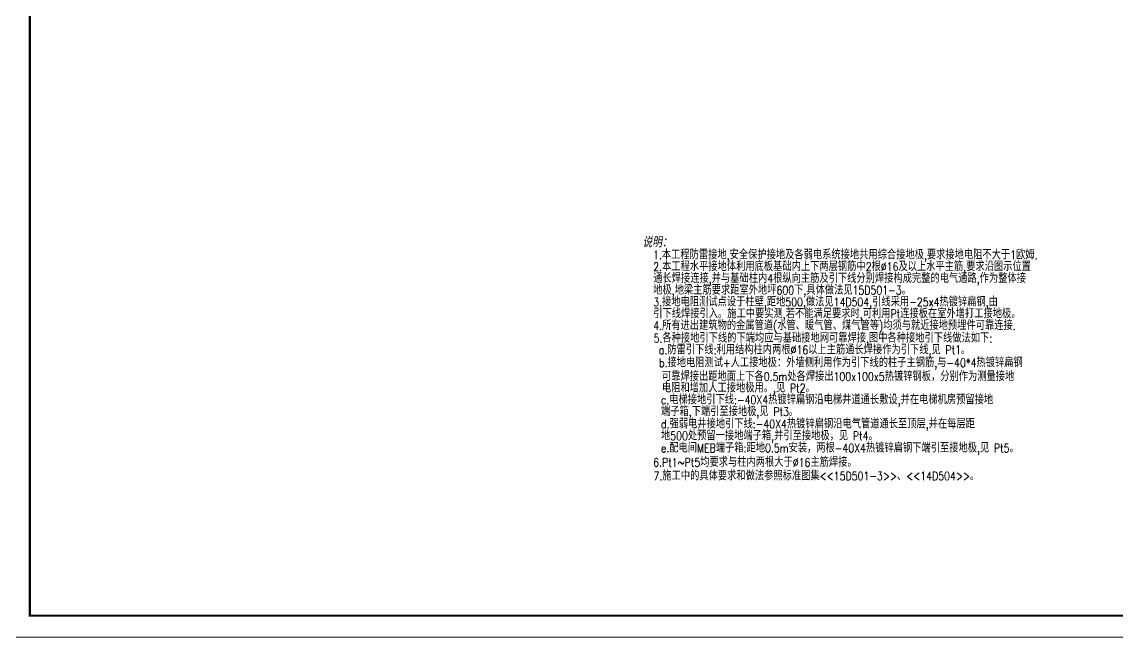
# Model space of a CAD drawing. Extents: x 2803505 to 5851001, y -1372902 to 24339.
# Drawn here: x 3328393 to 3379512, y -808054 to -779351 of the extents above; entities that cross this region are included whole.
import ezdxf

# ---------------------------------------------------------------- set-up
doc = ezdxf.new("R2010")
doc.units = 0
doc.header["$LTSCALE"] = 1000
doc.header["$MEASUREMENT"] = 0
doc.layers.add('!!DIM-照明', color=7, linetype='CONTINUOUS')
doc.layers.add('DIM-照明', color=7, linetype='CONTINUOUS')
doc.layers.add('图框', color=147, linetype='CONTINUOUS', lineweight=20)
doc.styles.add('_TEL_DIM', font='SIMPLEX', dxfattribs={"width": 0.8, "height": 3.5, "bigfont": 'HZTXT'})
doc.styles.add('HZTXT', font='gbeitc.shx', dxfattribs={"width": 0.8, "height": 400, "bigfont": 'hztxt.shx'})

msp = doc.modelspace()

# ---------------------------------------------------------------- linework, layer by layer
at = {"layer": '图框'}
msp.add_lwpolyline([(3326259.7, -748653.6), (3410359.7, -748653.6), (3410359.7, -808053.6), (3326259.7, -808053.6)], close=True, dxfattribs=at)
at = {"layer": '图框', "const_width": 100}
msp.add_lwpolyline([(3409359.7, -807053.6), (3409359.7, -749653.6), (3328759.7, -749653.6), (3328759.7, -807053.6)], close=True, dxfattribs=at)

# ---------------------------------------------------------------- texts
at = {"layer": '!!DIM-照明', "style": '_TEL_DIM', "width": 0.8}
for s, p in [('1.本工程防雷接地,安全保护接地及各弱电系统接地共用综合接地极,要求接地电阻不大于1欧姆.', (3357852.2, -790423.1)), ('2.本工程水平接地体利用底板基础内上下两层钢筋中2根%%C16及以上水平主筋,要求沿图示位置', (3357861.4, -790972.7)), ('通长焊接连接,并与基础柱内4根纵向主筋及引下线分别焊接构成完整的电气通路,作为整体接', (3357861.4, -791522.2)), ('地极,地梁主筋要求距室外地坪600下,具体做法见15D501-3。', (3357861.4, -792071.8)), ('3.接地电阻测试点设于柱壁,距地500,做法见14D504,引线采用-25x4热镀锌扁钢,由', (3357861.4, -792621.4)), ('引下线焊接引入。施工中要实测,若不能满足要求时,可利用Pt连接板在室外增打工接地极。', (3357861.4, -793171)), ('4.所有进出建筑物的金属管道(水管、暖气管、煤气管等)均须与就近接地预埋件可靠连接.', (3357861.4, -793720.6)), ('5.各种接地引下线的下端均应与基础接地网可靠焊接,图中各种接地引下线做法如下:', (3357877, -794306.6)), ('a.防雷引下线:利用结构柱内两根%%C16以上主筋通长焊接作为引下线,见 Pt1。', (3358120.3, -794856.2)), ('b.接地电阻测试+人工接地极：外墙侧利用作为引下线的柱子主钢筋,与-40*4热镀锌扁钢', (3358128.6, -795454.7)), ('可靠焊接出距地面上下各0.5m处各焊接出100x100x5热镀锌钢板，分别作为测量接地', (3358269.1, -796101.2)), ('电阻和增加人工接地极用。,见 Pt2。', (3358269.1, -796634.2)), ('c.电梯接地引下线:-40X4热镀锌扁钢沿电梯井道通长敷设,并在电梯机房预留接地', (3358223.1, -797185.3)), ('端子箱,下端引至接地极,见 Pt3。', (3358223.1, -797737.5)), ('d.强弱电井接地引下线:-40X4热镀锌扁钢沿电气管道通长至顶层,并在每层距', (3358223.4, -798313.4)), ('地500处预留一接地端子箱,并引至接地极，见 Pt4。', (3358223.4, -798865.6)), ('e.配电间MEB端子箱:距地0.5m安装，两根-40X4热镀锌扁钢下端引至接地极,见 Pt5。', (3358223.4, -799435.9)), ('6.Pt1~Pt5均要求与柱内两根大于%%C16主筋焊接。', (3357859.9, -800103.4)), ('7.施工中的具体要求和做法参照标准图集<<15D501-3>>、<<14D504>>。', (3357873.6, -800737.2))]:
    msp.add_text(s, height=400, dxfattribs=at).set_placement(p)
at = {"layer": 'DIM-照明', "color": 7, "ltscale": 0.8, "style": 'HZTXT', "width": 0.7}
msp.add_text('说明：', height=500, dxfattribs=at).set_placement((3357354.2, -789874.5))

doc.saveas('drawing.dxf')
